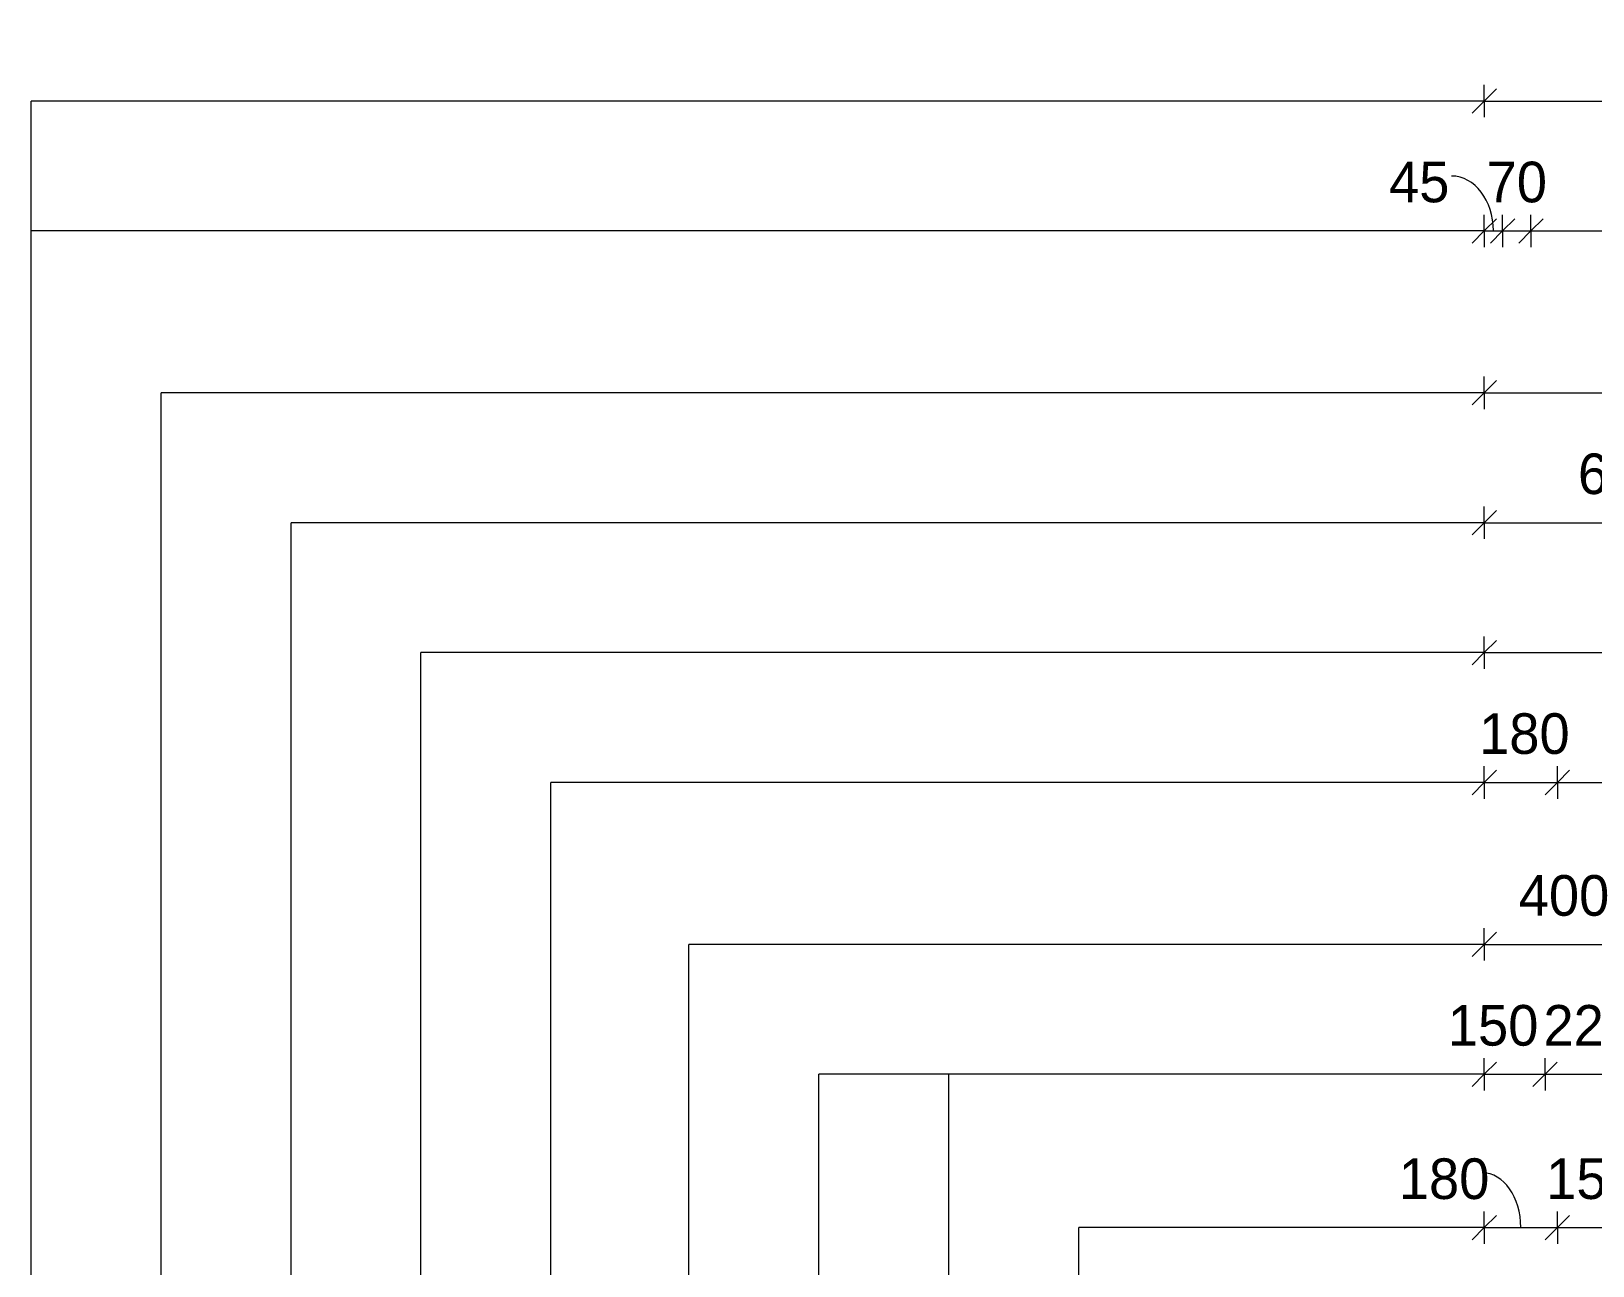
# Model space of a CAD drawing. Header units: millimetres. Extents: x -34201 to -21230, y 2346 to 10832.
# Drawn here: x -34029 to -30183, y 7791 to 10832 of the extents above; entities that cross this region are included whole.
import ezdxf

# ---------------------------------------------------------------- set-up
doc = ezdxf.new("R2010")
doc.units = ezdxf.units.MM
for name, color, linetype, lineweight in [('A-ANNO-DIMS', 211, 'Continuous', 9), ('A-ANNO-DIMS-40', 211, 'Continuous', 9), ('A-DETL-MBND', 5, 'Continuous', 18)]:
    doc.layers.add(name, color=color, linetype=linetype, lineweight=lineweight)
doc.styles.add('Nirmala UI Semilight', font='NirmalaS.ttf', dxfattribs={"height": 100})
doc.dimstyles.new('Diagonal_-_2_5mm_NI_UI', dxfattribs={"dimscale": 304.8, "dimtxt": 104.736395, "dimasz": 0.19685, "dimexe": 0.131234, "dimexo": 0.0625, "dimgap": 0.131234, "dimtad": 1, "dimdec": 4, "dimzin": 0, "dimdsep": 46, "dimtxsty": 'Nirmala UI Semilight', "dimblk1": 'OBLIQUE', "dimblk2": 'OBLIQUE', "dimsah": 1, "dimcen": 0.09, "dimazin": 0, "dimtfac": 1, "dimtdec": 4, "dimtix": 1, "dimtmove": 0, "dimatfit": 3, "dimfxl": 0.131234, "dimfxlon": 1, "dimtvp": 1, "dimtolj": 1, "dimtzin": 0, "dimarcsym": 2})
doc.dimstyles.new('Diagonal_-_2_5mm_NI_UI_1', dxfattribs={"dimscale": 304.8, "dimtxt": 104.736395, "dimasz": 0.19685, "dimexe": 0.131234, "dimexo": 0.0625, "dimgap": 0.131234, "dimtad": 1, "dimdec": 4, "dimzin": 0, "dimdsep": 46, "dimtxsty": 'Nirmala UI Semilight', "dimblk1": 'OBLIQUE', "dimblk2": 'OBLIQUE', "dimsah": 1, "dimcen": 0.09, "dimazin": 0, "dimtfac": 1, "dimtdec": 4, "dimtix": 1, "dimtmove": 1, "dimatfit": 3, "dimfxl": 0.131234, "dimfxlon": 1, "dimtvp": 1, "dimtolj": 1, "dimtzin": 0, "dimarcsym": 2})
doc.dimstyles.new('Diagonal_-_2_5mm_NI_UI_2', dxfattribs={"dimscale": 304.8, "dimtxt": 104.736395, "dimasz": 0.19685, "dimexe": 0.131234, "dimexo": 0.0625, "dimgap": 0.131234, "dimtad": 1, "dimdec": 4, "dimzin": 0, "dimdsep": 46, "dimtxsty": 'Nirmala UI Semilight', "dimblk1": 'OBLIQUE', "dimblk2": 'OBLIQUE', "dimsah": 1, "dimcen": 0.09, "dimazin": 0, "dimtfac": 1, "dimtdec": 4, "dimtix": 1, "dimtmove": 2, "dimatfit": 3, "dimfxl": 0.131234, "dimfxlon": 1, "dimtvp": 1, "dimtolj": 1, "dimtzin": 0, "dimarcsym": 2})

# ---------------------------------------------------------------- blocks, each defined once
blk = doc.blocks.new('DIMBLOCK1-Elevation Front')
at = {"layer": 'A-ANNO-DIMS-40'}
for p, q in [((-30450.4, 10659.9), (-30450.4, 10699.9)), ((-26450.4, 10659.9), (-26450.4, 10699.9)), ((-30450.4, 10659.9), (-30480.4, 10629.9)), ((-30450.4, 10659.9), (-30420.4, 10689.9)), ((-30450.4, 10659.9), (-26450.4, 10659.9)), ((-30450.4, 10659.9), (-30450.4, 10619.9)), ((-26450.4, 10659.9), (-26480.4, 10629.9)), ((-26450.4, 10659.9), (-26420.4, 10689.9)), ((-26450.4, 10659.9), (-26450.4, 10619.9))]:
    blk.add_line(p, q, dxfattribs=at)
at = {"layer": 'A-ANNO-DIMS-40', "color": 0, "insert": (-28603.7, 10830.4), "char_height": 100, "width": 367.91, "attachment_point": 1, "line_spacing_factor": 1.142579, "style": 'Nirmala UI Semilight'}
blk.add_mtext('4000', dxfattribs=at)
blk = doc.blocks.new('_Oblique')
at = {"color": 0, "linetype": 'ByBlock', "lineweight": -2}
blk.add_line((-0.5, -0.5), (0.5, 0.5), dxfattribs=at)
blk = doc.blocks.new('DIMBLOCK2-Elevation Front')
at = {"layer": 'A-ANNO-DIMS-40'}
for p, q in [((-30450.4, 10339.9), (-30450.4, 10379.9)), ((-30450.4, 10339.9), (-30420.4, 10369.9)), ((-30405.4, 10339.9), (-30405.4, 10379.9)), ((-30405.4, 10339.9), (-30375.4, 10369.9)), ((-30450.4, 10339.9), (-30480.4, 10309.9)), ((-30450.4, 10339.9), (-30405.4, 10339.9)), ((-30450.4, 10339.9), (-30450.4, 10299.9)), ((-30405.4, 10339.9), (-30435.4, 10309.9)), ((-30405.4, 10339.9), (-30405.4, 10299.9))]:
    blk.add_line(p, q, dxfattribs=at)
blk.add_ellipse((-30530.8, 10339.9), major_axis=(0, 135.2), ratio=0.761392, start_param=4.712389, end_param=6.283185, dxfattribs=at)
at = {"layer": 'A-ANNO-DIMS-40', "color": 0, "insert": (-30685.1, 10510.4), "char_height": 100, "width": 185.098, "attachment_point": 1, "line_spacing_factor": 1.142579, "style": 'Nirmala UI Semilight'}
blk.add_mtext('45', dxfattribs=at)
blk = doc.blocks.new('DIMBLOCK3-Elevation Front')
at = {"layer": 'A-ANNO-DIMS-40'}
for p, q in [((-30405.4, 10339.9), (-30405.4, 10379.9)), ((-30405.4, 10339.9), (-30375.4, 10369.9)), ((-30335.4, 10339.9), (-30335.4, 10379.9)), ((-30335.4, 10339.9), (-30305.4, 10369.9)), ((-30405.4, 10339.9), (-30435.4, 10309.9)), ((-30405.4, 10339.9), (-30335.4, 10339.9)), ((-30405.4, 10339.9), (-30405.4, 10299.9)), ((-30335.4, 10339.9), (-30365.4, 10309.9)), ((-30335.4, 10339.9), (-30335.4, 10299.9))]:
    blk.add_line(p, q, dxfattribs=at)
at = {"layer": 'A-ANNO-DIMS-40', "color": 0, "insert": (-30444.7, 10510.4), "char_height": 100, "width": 178.242, "attachment_point": 1, "line_spacing_factor": 1.142579, "style": 'Nirmala UI Semilight'}
blk.add_mtext('70', dxfattribs=at)
blk = doc.blocks.new('DIMBLOCK4-Elevation Front')
at = {"layer": 'A-ANNO-DIMS-40'}
for p, q in [((-30335.4, 10339.9), (-30335.4, 10379.9)), ((-30335.4, 10339.9), (-30305.4, 10369.9)), ((-26565.4, 10339.9), (-26565.4, 10379.9)), ((-26565.4, 10339.9), (-26535.4, 10369.9)), ((-30335.4, 10339.9), (-30365.4, 10309.9)), ((-30335.4, 10339.9), (-26565.4, 10339.9)), ((-30335.4, 10339.9), (-30335.4, 10299.9)), ((-26565.4, 10339.9), (-26595.4, 10309.9)), ((-26565.4, 10339.9), (-26565.4, 10299.9))]:
    blk.add_line(p, q, dxfattribs=at)
at = {"layer": 'A-ANNO-DIMS-40', "color": 0, "insert": (-28598.9, 10510.4), "char_height": 100, "width": 356.485, "attachment_point": 1, "line_spacing_factor": 1.142579, "style": 'Nirmala UI Semilight'}
blk.add_mtext('3770', dxfattribs=at)
blk = doc.blocks.new('DIMBLOCK7-Elevation Front')
at = {"layer": 'A-ANNO-DIMS-40'}
for p, q in [((-30450.4, 9941.1), (-30450.4, 9981.1)), ((-30450.4, 9941.1), (-30420.4, 9971.1)), ((-29650.4, 9941.1), (-29650.4, 9981.1)), ((-29650.4, 9941.1), (-29620.4, 9971.1)), ((-30450.4, 9941.1), (-30480.4, 9911.1)), ((-30450.4, 9941.1), (-29650.4, 9941.1)), ((-30450.4, 9941.1), (-30450.4, 9901.1)), ((-29650.4, 9941.1), (-29680.4, 9911.1)), ((-29650.4, 9941.1), (-29650.4, 9901.1))]:
    blk.add_line(p, q, dxfattribs=at)
at = {"layer": 'A-ANNO-DIMS-40', "color": 0, "insert": (-30164.7, 10111.6), "char_height": 100, "width": 274.219, "attachment_point": 1, "line_spacing_factor": 1.142579, "style": 'Nirmala UI Semilight'}
blk.add_mtext('800', dxfattribs=at)
blk = doc.blocks.new('DIMBLOCK10-Elevation Front')
at = {"layer": 'A-ANNO-DIMS-40'}
for p, q in [((-30450.4, 9621.1), (-30450.4, 9661.1)), ((-29760.4, 9621.1), (-29760.4, 9661.1)), ((-30450.4, 9621.1), (-30480.4, 9591.1)), ((-30450.4, 9621.1), (-30420.4, 9651.1)), ((-30450.4, 9621.1), (-29760.4, 9621.1)), ((-30450.4, 9621.1), (-30450.4, 9581.1)), ((-29760.4, 9621.1), (-29790.4, 9591.1)), ((-29760.4, 9621.1), (-29730.4, 9651.1)), ((-29760.4, 9621.1), (-29760.4, 9581.1))]:
    blk.add_line(p, q, dxfattribs=at)
at = {"layer": 'A-ANNO-DIMS-40', "color": 0, "insert": (-30219.7, 9791.6), "char_height": 100, "width": 274.219, "attachment_point": 1, "line_spacing_factor": 1.142579, "style": 'Nirmala UI Semilight'}
blk.add_mtext('690', dxfattribs=at)
blk = doc.blocks.new('DIMBLOCK15-Elevation Front')
at = {"layer": 'A-ANNO-DIMS-40'}
for p, q in [((-30450.4, 8582.4), (-30450.4, 8622.4)), ((-30050.4, 8582.4), (-30050.4, 8622.4)), ((-30450.4, 8582.4), (-30480.4, 8552.4)), ((-30450.4, 8582.4), (-30420.4, 8612.4)), ((-30450.4, 8582.4), (-30050.4, 8582.4)), ((-30450.4, 8582.4), (-30450.4, 8542.4)), ((-30050.4, 8582.4), (-30080.4, 8552.4)), ((-30050.4, 8582.4), (-30020.4, 8612.4)), ((-30050.4, 8582.4), (-30050.4, 8542.4))]:
    blk.add_line(p, q, dxfattribs=at)
at = {"layer": 'A-ANNO-DIMS-40', "color": 0, "insert": (-30365.6, 8752.9), "char_height": 100, "width": 276.504, "attachment_point": 1, "line_spacing_factor": 1.142579, "style": 'Nirmala UI Semilight'}
blk.add_mtext('400', dxfattribs=at)
blk = doc.blocks.new('DIMBLOCK18-Elevation Front')
at = {"layer": 'A-ANNO-DIMS-40'}
for p, q in [((-30450.4, 8262.4), (-30450.4, 8302.4)), ((-30450.4, 8262.4), (-30420.4, 8292.4)), ((-30300.5, 8262.4), (-30300.5, 8302.4)), ((-30300.5, 8262.4), (-30270.5, 8292.4)), ((-30450.4, 8262.4), (-30480.4, 8232.4)), ((-30450.4, 8262.4), (-30300.5, 8262.4)), ((-30450.4, 8262.4), (-30450.4, 8222.4)), ((-30300.5, 8262.4), (-30330.5, 8232.4)), ((-30300.5, 8262.4), (-30300.5, 8222.4))]:
    blk.add_line(p, q, dxfattribs=at)
at = {"layer": 'A-ANNO-DIMS-40', "color": 0, "insert": (-30540.2, 8432.9), "char_height": 100, "width": 246.797, "attachment_point": 1, "line_spacing_factor": 1.142579, "style": 'Nirmala UI Semilight'}
blk.add_mtext('150', dxfattribs=at)
blk = doc.blocks.new('DIMBLOCK19-Elevation Front')
at = {"layer": 'A-ANNO-DIMS-40'}
for p, q in [((-30300.5, 8262.4), (-30300.5, 8302.4)), ((-30300.5, 8262.4), (-30270.5, 8292.4)), ((-30080.4, 8262.4), (-30080.4, 8302.4)), ((-30080.4, 8262.4), (-30050.4, 8292.4)), ((-30300.5, 8262.4), (-30330.5, 8232.4)), ((-30300.5, 8262.4), (-30080.4, 8262.4)), ((-30300.5, 8262.4), (-30300.5, 8222.4)), ((-30080.4, 8262.4), (-30110.4, 8232.4)), ((-30080.4, 8262.4), (-30080.4, 8222.4))]:
    blk.add_line(p, q, dxfattribs=at)
at = {"layer": 'A-ANNO-DIMS-40', "color": 0, "insert": (-30304.7, 8432.9), "char_height": 100, "width": 274.219, "attachment_point": 1, "line_spacing_factor": 1.142579, "style": 'Nirmala UI Semilight'}
blk.add_mtext('220', dxfattribs=at)
blk = doc.blocks.new('DIMBLOCK59-Elevation Front')
at = {"layer": 'A-ANNO-DIMS-40'}
for p, q in [((-30450.4, 8981.1), (-30450.4, 9021.1)), ((-30450.4, 8981.1), (-30420.4, 9011.1)), ((-30270.4, 8981.1), (-30270.4, 9021.1)), ((-30270.4, 8981.1), (-30240.4, 9011.1)), ((-30450.4, 8981.1), (-30480.4, 8951.1)), ((-30450.4, 8981.1), (-30270.4, 8981.1)), ((-30450.4, 8981.1), (-30450.4, 8941.1)), ((-30270.4, 8981.1), (-30300.4, 8951.1)), ((-30270.4, 8981.1), (-30270.4, 8941.1))]:
    blk.add_line(p, q, dxfattribs=at)
at = {"layer": 'A-ANNO-DIMS-40', "color": 0, "insert": (-30463.2, 9151.6), "char_height": 100, "width": 246.797, "attachment_point": 1, "line_spacing_factor": 1.142579, "style": 'Nirmala UI Semilight'}
blk.add_mtext('180', dxfattribs=at)
blk = doc.blocks.new('DIMBLOCK60-Elevation Front')
at = {"layer": 'A-ANNO-DIMS-40'}
for p, q in [((-30270.4, 8981.1), (-30270.4, 9021.1)), ((-30270.4, 8981.1), (-30240.4, 9011.1)), ((-26630.4, 8981.1), (-26630.4, 9021.1)), ((-26630.4, 8981.1), (-26600.4, 9011.1)), ((-30270.4, 8981.1), (-30300.4, 8951.1)), ((-30270.4, 8981.1), (-26630.4, 8981.1)), ((-30270.4, 8981.1), (-30270.4, 8941.1)), ((-26630.4, 8981.1), (-26660.4, 8951.1)), ((-26630.4, 8981.1), (-26630.4, 8941.1))]:
    blk.add_line(p, q, dxfattribs=at)
at = {"layer": 'A-ANNO-DIMS-40', "color": 0, "insert": (-28603.7, 9151.6), "char_height": 100, "width": 367.91, "attachment_point": 1, "line_spacing_factor": 1.142579, "style": 'Nirmala UI Semilight'}
blk.add_mtext('3640', dxfattribs=at)
blk = doc.blocks.new('DIMBLOCK67-Elevation Front')
at = {"layer": 'A-ANNO-DIMS-40'}
for p, q in [((-30450.4, 7884.6), (-30450.4, 7924.6)), ((-30270.4, 7884.6), (-30270.4, 7924.6)), ((-30450.4, 7884.6), (-30420.4, 7914.6)), ((-30270.4, 7884.6), (-30240.4, 7914.6)), ((-30450.4, 7884.6), (-30480.4, 7854.6)), ((-30450.4, 7884.6), (-30270.4, 7884.6)), ((-30450.4, 7884.6), (-30450.4, 7844.6)), ((-30270.4, 7884.6), (-30300.4, 7854.6)), ((-30270.4, 7884.6), (-30270.4, 7844.6))]:
    blk.add_line(p, q, dxfattribs=at)
blk.add_ellipse((-30455.3, 7884.6), major_axis=(0, 135.2), ratio=0.702161, start_param=4.712389, end_param=6.283185, dxfattribs=at)
at = {"layer": 'A-ANNO-DIMS-40', "color": 0, "insert": (-30661, 8055.1), "char_height": 100, "width": 246.797, "attachment_point": 1, "line_spacing_factor": 1.142579, "style": 'Nirmala UI Semilight'}
blk.add_mtext('180', dxfattribs=at)
blk = doc.blocks.new('DIMBLOCK68-Elevation Front')
at = {"layer": 'A-ANNO-DIMS-40'}
for p, q in [((-30270.4, 7884.6), (-30270.4, 7924.6)), ((-30120, 7884.6), (-30120, 7924.6)), ((-30270.4, 7884.6), (-30240.4, 7914.6)), ((-30120, 7884.6), (-30090, 7914.6)), ((-30270.4, 7884.6), (-30300.4, 7854.6)), ((-30270.4, 7884.6), (-30120, 7884.6)), ((-30270.4, 7884.6), (-30270.4, 7844.6)), ((-30120, 7884.6), (-30150, 7854.6)), ((-30120, 7884.6), (-30120, 7844.6))]:
    blk.add_line(p, q, dxfattribs=at)
at = {"layer": 'A-ANNO-DIMS-40', "color": 0, "insert": (-30298, 8055.1), "char_height": 100, "width": 246.797, "attachment_point": 1, "line_spacing_factor": 1.142579, "style": 'Nirmala UI Semilight'}
blk.add_mtext('150', dxfattribs=at)
blk = doc.blocks.new('DIMBLOCK83-Elevation Front')
at = {"layer": 'A-ANNO-DIMS-40'}
for p, q in [((-30450.4, 9301.1), (-30450.4, 9341.1)), ((-30450.4, 9301.1), (-30420.4, 9331.1)), ((-29425.4, 9301.1), (-29425.4, 9341.1)), ((-29425.4, 9301.1), (-29395.4, 9331.1)), ((-30450.4, 9301.1), (-30480.4, 9271.1)), ((-30450.4, 9301.1), (-29425.4, 9301.1)), ((-30450.4, 9301.1), (-30450.4, 9261.1)), ((-29425.4, 9301.1), (-29455.4, 9271.1)), ((-29425.4, 9301.1), (-29425.4, 9261.1))]:
    blk.add_line(p, q, dxfattribs=at)
at = {"layer": 'A-ANNO-DIMS-40', "color": 0, "insert": (-30078.8, 9471.6), "char_height": 100, "width": 338.203, "attachment_point": 1, "line_spacing_factor": 1.142579, "style": 'Nirmala UI Semilight'}
blk.add_mtext('1025', dxfattribs=at)

msp = doc.modelspace()

# ---------------------------------------------------------------- linework, layer by layer
at = {"layer": 'A-DETL-MBND'}
for p, q in [((-34029.41058, 6199.75), (-34029.41058, 10659.88229)), ((-30450.39395, 10659.88229), (-34029.41058, 10659.88229)), ((-30450.39395, 10339.88229), (-34029.41058, 10339.88229)), ((-33709.41058, 6199.75), (-33709.41058, 9941.13229)), ((-30450.39395, 9941.13229), (-33709.41058, 9941.13229)), ((-33389.41058, 6199.75), (-33389.41058, 9621.13229)), ((-30450.39395, 9621.13229), (-33389.41058, 9621.13229)), ((-33069.41058, 6199.75), (-33069.41058, 9301.13229)), ((-30450.39395, 9301.13229), (-33069.41058, 9301.13229)), ((-32749.41058, 6199.75), (-32749.41058, 8981.13229)), ((-30450.39395, 8981.13229), (-32749.41058, 8981.13229)), ((-32409.41058, 6199.75), (-32409.41058, 8582.38229)), ((-30450.39395, 8582.38229), (-32409.41058, 8582.38229)), ((-32089.41058, 6969.75), (-32089.41058, 8262.38229)), ((-30450.39395, 8262.38229), (-32089.41058, 8262.38229)), ((-31769.41058, 7019.75), (-31769.41058, 8262.38229)), ((-31449.41058, 6199.75), (-31449.41058, 7884.59784)), ((-30450.39395, 7884.59784), (-31449.41058, 7884.59784))]:
    msp.add_line(p, q, dxfattribs=at)

# ---------------------------------------------------------------- dimensions: what is measured, and where the dimension line sits
at = {"layer": 'A-ANNO-DIMS'}
for base, p1, p2, override, picture, middle in [((-26450.39395, 10659.88229), (-30450.39395, 10619.88229), (-26450.39395, 10619.88229), {"dimpost": '<>', "dimfxl": 4000}, 'DIMBLOCK1-Elevation Front', (-28450.39395, 10751.55593)), ((-30335.39395, 10339.88229), (-30405.39395, 10299.88229), (-30335.39395, 10299.88229), {"dimpost": '<>', "dimfxl": 70}, 'DIMBLOCK3-Elevation Front', (-30370.39395, 10431.55593)), ((-26565.39395, 10339.88229), (-30335.39395, 10299.88229), (-26565.39395, 10299.88229), {"dimpost": '<>', "dimfxl": 3770}, 'DIMBLOCK4-Elevation Front', (-28450.39395, 10431.5908)), ((-29650.39395, 9941.13229), (-30450.39395, 9901.13229), (-29650.39395, 9901.13229), {"dimpost": '<>', "dimfxl": 800}, 'DIMBLOCK7-Elevation Front', (-30050.39395, 10032.80593)), ((-29760.39395, 9621.13229), (-30450.39395, 9581.13229), (-29760.39395, 9581.13229), {"dimpost": '<>', "dimfxl": 690}, 'DIMBLOCK10-Elevation Front', (-30105.39395, 9712.8408)), ((-29425.39395, 9301.13229), (-30450.39395, 9261.13229), (-29425.39395, 9261.13229), {"dimpost": '<>', "dimfxl": 1025}, 'DIMBLOCK83-Elevation Front', (-29937.89395, 9393.08487)), ((-30270.39395, 8981.13229), (-30450.39395, 8941.13229), (-30270.39395, 8941.13229), {"dimpost": '<>', "dimfxl": 180}, 'DIMBLOCK59-Elevation Front', (-30360.39395, 9073.08487)), ((-26630.39395, 8981.13229), (-30270.39395, 8941.13229), (-26630.39395, 8941.13229), {"dimpost": '<>', "dimfxl": 3640}, 'DIMBLOCK60-Elevation Front', (-28450.39395, 9072.8408)), ((-30050.39395, 8582.38229), (-30450.39395, 8542.38229), (-30050.39395, 8542.38229), {"dimpost": '<>', "dimfxl": 400}, 'DIMBLOCK15-Elevation Front', (-30250.39395, 8674.05593)), ((-30080.39395, 8262.38229), (-30300.52294, 8222.38229), (-30080.39395, 8222.38229), {"dimpost": '<>', "dimfxl": 220.128989}, 'DIMBLOCK19-Elevation Front', (-30190.45844, 8354.05593)), ((-30120.00099, 7884.59784), (-30270.39395, 7844.59784), (-30120.00099, 7844.59784), {"dimpost": '<>', "dimfxl": 150.392955}, 'DIMBLOCK68-Elevation Front', (-30195.19747, 7976.55042))]:
    dim = msp.add_linear_dim(base=base, p1=p1, p2=p2, dimstyle='Diagonal_-_2_5mm_NI_UI', override=override, dxfattribs=at)
    dim.commit()
    dim.dimension.update_dxf_attribs({"geometry": picture, "text_midpoint": middle})
for base, p1, p2, dimstyle, override, picture, middle in [((-30405.39395, 10339.88229), (-30450.39395, 10299.88229), (-30405.39395, 10299.88229), 'Diagonal_-_2_5mm_NI_UI_1', {"dimpost": '<>', "dimfxl": 45}, 'DIMBLOCK2-Elevation Front', (-30592.54471, 10443.68439)), ((-30300.52294, 8262.38229), (-30450.39395, 8222.38229), (-30300.52294, 8222.38229), 'Diagonal_-_2_5mm_NI_UI_2', {"dimpost": '<>', "dimfxl": 149.871011}, 'DIMBLOCK18-Elevation Front', (-30416.82765, 8366.18439)), ((-30270.39395, 7884.59784), (-30450.39395, 7844.59784), (-30270.39395, 7844.59784), 'Diagonal_-_2_5mm_NI_UI_1', {"dimpost": '<>', "dimfxl": 180}, 'DIMBLOCK67-Elevation Front', (-30537.60232, 7988.39995))]:
    dim = msp.add_linear_dim(base=base, p1=p1, p2=p2, dimstyle=dimstyle, override=override, dxfattribs=at)
    dim.commit()
    dim.dimension.update_dxf_attribs({"geometry": picture, "text_midpoint": middle, "dimtype": 160})

doc.saveas('drawing.dxf')
